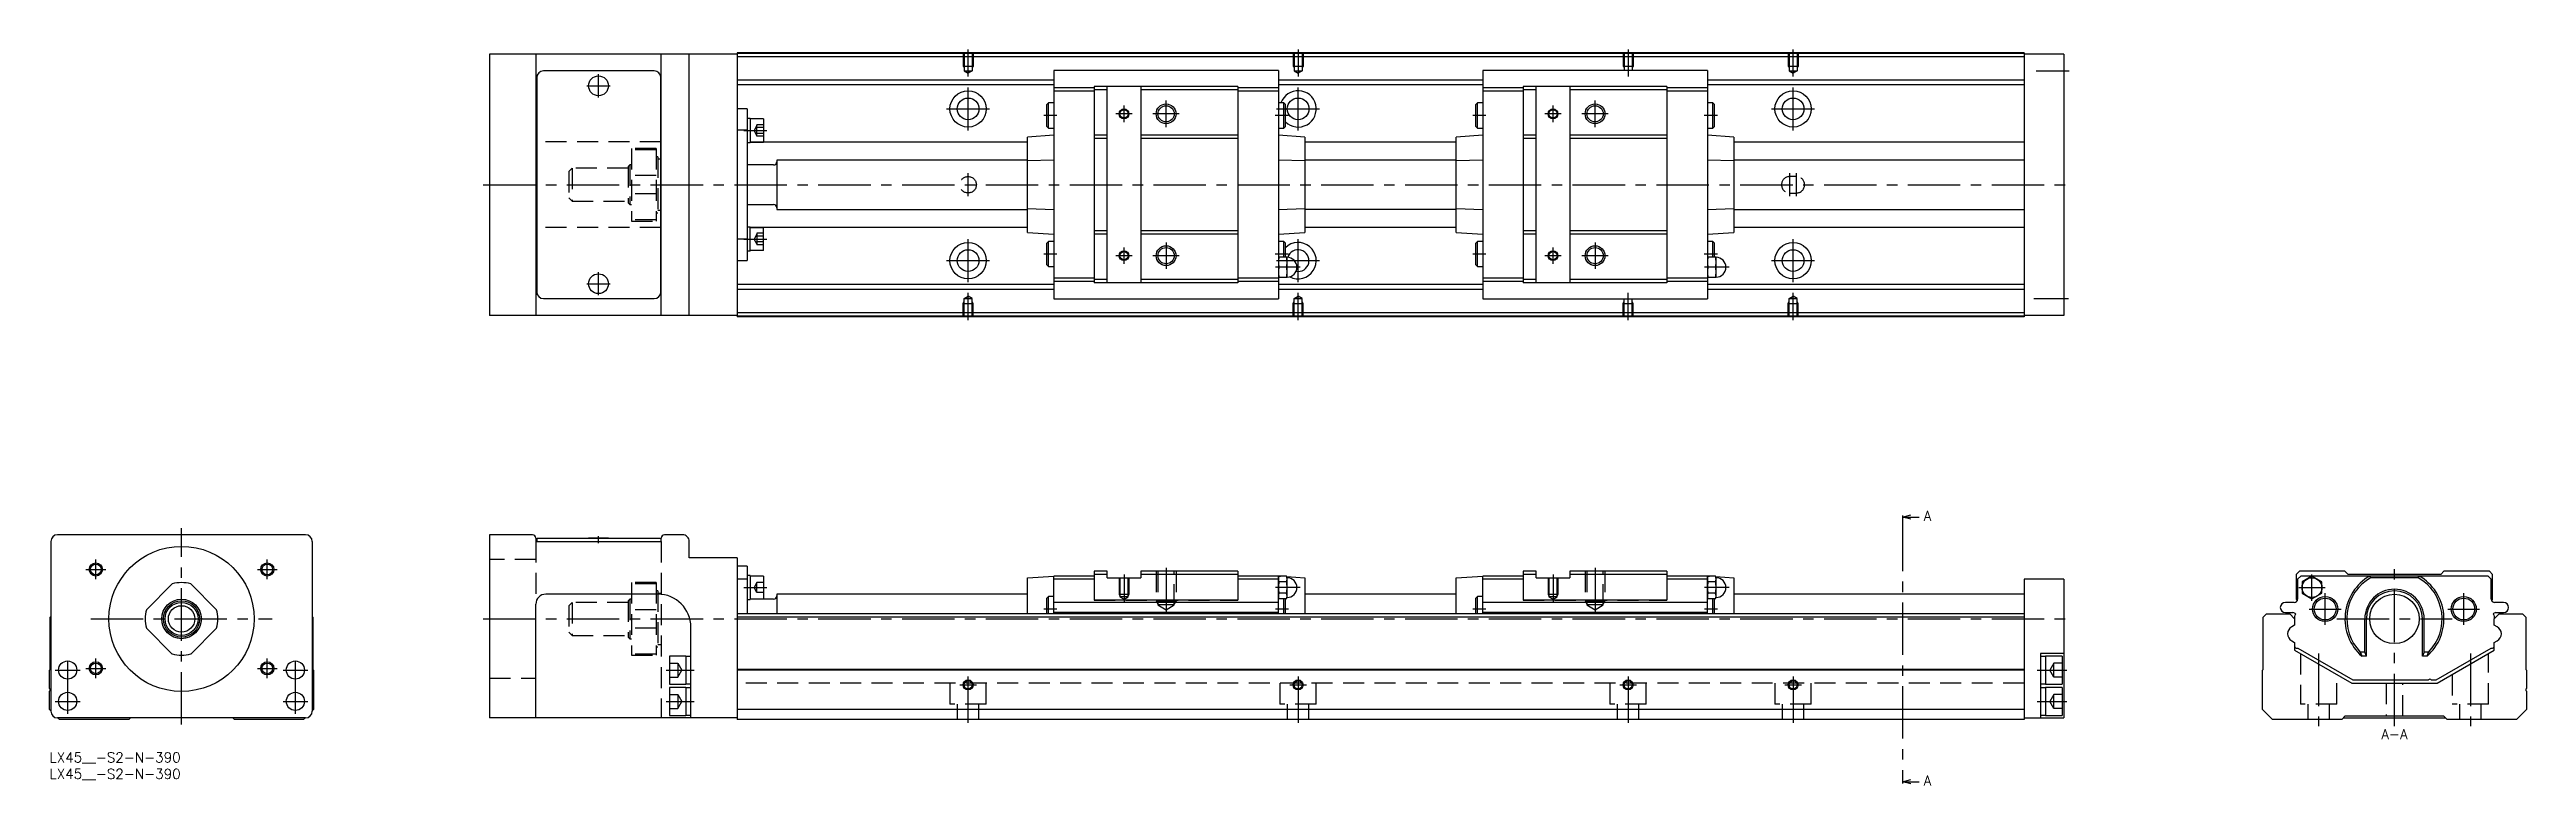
# Model space of a CAD drawing. Extents: x 0 to 751, y -10 to 213.
import ezdxf

# ---------------------------------------------------------------- set-up
doc = ezdxf.new("R2010")
doc.units = 0
doc.header["$LTSCALE"] = 0.5
doc.linetypes.add('CENTER', pattern=[50.8, 31.75, -6.35, 6.35, -6.35])
doc.linetypes.add('DASHED', pattern=[19.05, 12.7, -6.35])
for name, color, linetype in [('MSM_CENTER', 1, 'CENTER'), ('MSM_CONTINUOUS', 7, 'CONTINUOUS'), ('MSM_DASHED', 4, 'DASHED'), ('MSM_NARROW', 5, 'CONTINUOUS'), ('MSM_PART_NUMBER', 7, 'CONTINUOUS')]:
    doc.layers.add(name, color=color, linetype=linetype)
doc.styles.get("Standard").update_dxf_attribs({"font": 'txt.shx', "height": 3, "bigfont": 'bigfont.shx'})

# ---------------------------------------------------------------- blocks, each defined once
blk = doc.blocks.new('*U3')
at = {"layer": 'MSM_PART_NUMBER'}
blk.add_text('LX45__-S2-N-390', height=3, dxfattribs=at).set_placement((0, -3))
blk = doc.blocks.new('*U4')
at = {"layer": 'MSM_PART_NUMBER'}
blk.add_text('LX45__-S2-N-390', height=3, dxfattribs=at).set_placement((0, -8))

msp = doc.modelspace()

# ---------------------------------------------------------------- linework, layer by layer
at = {"layer": 'MSM_CENTER'}
for p, q in [((278.36, 204.91), (278.36, 213.12)), ((378.36, 213.12), (378.36, 204.91)), ((478.36, 213.12), (478.36, 204.91)), ((528.36, 204.91), (528.36, 213.12)), ((166.36, 198.62), (166.36, 205.62)), ((602.03, 206.62), (611.98, 206.62)), ((162.86, 202.12), (169.86, 202.12)), ((278.36, 188.62), (278.36, 201.62)), ((325.61, 191.12), (325.61, 196.12)), ((338.36, 189.62), (338.36, 197.62)), ((378.36, 188.62), (378.36, 201.62)), ((455.61, 191.12), (455.61, 196.12)), ((468.36, 189.62), (468.36, 197.62)), ((528.36, 188.62), (528.36, 201.62)), ((210.36, 188.58), (217.36, 188.58)), ((271.86, 195.12), (284.85, 195.12)), ((305.26, 193.12), (301.27, 193.12)), ((328.11, 193.62), (323.11, 193.62)), ((342.36, 193.62), (334.36, 193.62)), ((375.47, 193.12), (371.45, 193.12)), ((371.86, 195.12), (384.86, 195.12)), ((435.26, 193.12), (431.27, 193.12)), ((458.11, 193.62), (453.11, 193.62)), ((472.36, 193.62), (464.36, 193.62)), ((505.47, 193.12), (501.45, 193.12)), ((521.86, 195.12), (534.86, 195.12)), ((278.36, 168.62), (278.36, 175.62)), ((527.36, 168.62), (527.36, 175.62)), ((529.36, 168.62), (529.36, 175.62)), ((131.36, 172.12), (612.36, 172.12)), ((210.36, 155.67), (217.36, 155.67)), ((278.36, 142.62), (278.36, 155.62)), ((305.26, 151.12), (301.27, 151.12)), ((328.11, 150.62), (323.11, 150.62)), ((325.61, 148.12), (325.61, 153.12)), ((342.36, 150.62), (334.36, 150.62)), ((338.36, 154.62), (338.36, 146.62)), ((375.47, 151.12), (371.45, 151.12)), ((378.36, 142.62), (378.36, 155.62)), ((435.26, 151.12), (431.27, 151.12)), ((458.11, 150.62), (453.11, 150.62)), ((455.61, 148.12), (455.61, 153.12)), ((472.36, 150.62), (464.36, 150.62)), ((468.36, 154.62), (468.36, 146.62)), ((505.47, 151.12), (501.45, 151.12)), ((528.36, 142.62), (528.36, 155.62)), ((166.36, 138.62), (166.36, 145.62)), ((271.86, 149.12), (284.86, 149.12)), ((378.95, 147.12), (371.47, 147.12)), ((371.86, 149.12), (384.86, 149.12)), ((508.95, 147.12), (501.47, 147.12)), ((521.86, 149.12), (534.86, 149.12)), ((162.86, 142.12), (169.86, 142.12)), ((278.36, 131.12), (278.36, 139.33)), ((378.36, 131.12), (378.36, 139.33)), ((478.36, 131.12), (478.36, 139.33)), ((528.36, 131.12), (528.36, 139.33)), ((601.36, 137.62), (611.86, 137.62)), ((40, 8.5), (40, 68)), ((561.52, 70.87), (561.52, -8.37)), ((166.36, 63.5), (166.36, 65.6)), ((11.02, 55.5), (17.02, 55.5)), ((14.02, 52.5), (14.02, 58.5)), ((62.98, 55.5), (68.98, 55.5)), ((65.98, 52.5), (65.98, 58.5)), ((325.61, 54), (325.61, 45.5)), ((338.36, 56), (338.36, 42.3)), ((455.61, 54), (455.61, 45.5)), ((468.36, 56), (468.36, 42.3)), ((685.6, 46), (685.6, 54)), ((710.6, 8), (710.6, 56)), ((210.36, 50), (217.36, 50)), ((378.95, 50), (371.47, 50)), ((508.95, 50), (501.47, 50)), ((681.6, 50), (689.6, 50)), ((689.6, 38.7), (689.6, 48.3)), ((731.6, 38.7), (731.6, 48.3)), ((12.5, 40.5), (67.5, 40.5)), ((131.36, 40.5), (612.36, 40.5)), ((305.26, 43.5), (301.27, 43.5)), ((375.5, 43.5), (371.47, 43.5)), ((435.26, 43.5), (431.27, 43.5)), ((505.5, 43.5), (501.47, 43.5)), ((684.8, 43.5), (694.4, 43.5)), ((693.1, 40.5), (728.1, 40.5)), ((726.8, 43.5), (736.4, 43.5)), ((1.75, 25), (9.25, 25)), ((5.5, 11.75), (5.5, 28.75)), ((11.02, 25.5), (17.02, 25.5)), ((14.02, 22.5), (14.02, 28.5)), ((62.98, 25.5), (68.98, 25.5)), ((65.98, 22.5), (65.98, 28.5)), ((70.75, 25), (78.25, 25)), ((74.5, 11.75), (74.5, 28.75)), ((186.86, 25), (195.36, 25)), ((278.36, 9), (278.36, 23)), ((378.36, 23), (378.36, 9)), ((478.36, 23), (478.36, 9)), ((528.36, 23), (528.36, 9)), ((602.36, 25), (611.36, 25)), ((687.6, 29.97), (687.6, 8)), ((733.6, 29.97), (733.6, 8)), ((1.75, 15.5), (9.25, 15.5)), ((70.75, 15.5), (78.25, 15.5)), ((186.86, 15.5), (195.36, 15.5)), ((275.86, 20.5), (280.86, 20.5)), ((375.86, 20.5), (380.86, 20.5)), ((475.86, 20.5), (480.86, 20.5)), ((525.86, 20.5), (530.86, 20.5)), ((602.36, 15.5), (611.36, 15.5))]:
    msp.add_line(p, q, dxfattribs=at)
at = {"layer": 'MSM_CONTINUOUS'}
for p, q in [((208.36, 211.72), (133.36, 211.72)), ((133.36, 211.72), (133.36, 132.52)), ((147.36, 211.72), (147.36, 132.52)), ((185.36, 132.52), (185.36, 211.72)), ((193.86, 132.52), (193.86, 211.72)), ((598.36, 212.12), (208.36, 212.12)), ((208.36, 212.12), (208.36, 132.12)), ((598.36, 211.92), (208.36, 211.92)), ((598.36, 210.92), (208.36, 210.92)), ((598.36, 212.12), (598.36, 132.12)), ((610.36, 211.72), (598.36, 211.72)), ((610.36, 211.72), (610.36, 132.52)), ((147.66, 204.62), (147.66, 139.62)), ((183.26, 206.62), (149.66, 206.62)), ((185.26, 139.62), (185.26, 204.62)), ((304.31, 203.87), (208.36, 203.87)), ((372.41, 206.72), (304.31, 206.72)), ((304.31, 206.72), (304.31, 137.52)), ((372.41, 206.72), (372.41, 137.52)), ((434.31, 203.87), (372.41, 203.87)), ((502.41, 206.72), (434.31, 206.72)), ((434.31, 206.72), (434.31, 137.52)), ((502.41, 206.72), (502.41, 137.52)), ((598.36, 203.87), (502.41, 203.87)), ((147.66, 202.22), (147.36, 202.22)), ((147.66, 197.72), (147.36, 197.72)), ((185.36, 202.22), (185.26, 202.22)), ((185.36, 197.72), (185.26, 197.72)), ((304.31, 202.37), (208.36, 202.37)), ((302.71, 196.92), (302.21, 196.42)), ((302.21, 189.82), (302.21, 196.42)), ((304.31, 196.92), (302.71, 196.92)), ((302.71, 189.32), (302.71, 196.92)), ((316.61, 201.47), (304.31, 201.47)), ((316.61, 200.47), (304.31, 200.47)), ((360.11, 201.87), (316.61, 201.87)), ((316.61, 201.87), (316.61, 142.37)), ((320.51, 200.87), (316.61, 200.87)), ((320.51, 142.37), (320.51, 201.87)), ((330.71, 201.87), (330.71, 142.37)), ((360.11, 200.87), (330.71, 200.87)), ((360.11, 201.87), (360.11, 142.37)), ((372.41, 201.47), (360.11, 201.47)), ((372.41, 200.47), (360.11, 200.47)), ((434.31, 202.37), (372.41, 202.37)), ((374.01, 196.92), (372.41, 196.92)), ((374.01, 189.32), (374.01, 196.92)), ((374.51, 196.42), (374.01, 196.92)), ((374.51, 189.82), (374.51, 196.42)), ((432.71, 196.92), (432.21, 196.42)), ((432.21, 189.82), (432.21, 196.42)), ((434.31, 196.92), (432.71, 196.92)), ((432.71, 189.32), (432.71, 196.92)), ((446.61, 201.47), (434.31, 201.47)), ((446.61, 200.47), (434.31, 200.47)), ((490.11, 201.87), (446.61, 201.87)), ((446.61, 201.87), (446.61, 142.37)), ((450.51, 200.87), (446.61, 200.87)), ((450.51, 142.37), (450.51, 201.87)), ((460.71, 201.87), (460.71, 142.37)), ((490.11, 200.87), (460.71, 200.87)), ((490.11, 201.87), (490.11, 142.37)), ((502.41, 201.47), (490.11, 201.47)), ((502.41, 200.47), (490.11, 200.47)), ((598.36, 202.37), (502.41, 202.37)), ((504.01, 196.92), (502.41, 196.92)), ((504.01, 189.32), (504.01, 196.92)), ((504.51, 196.42), (504.01, 196.92)), ((504.51, 189.82), (504.51, 196.42)), ((211.36, 195.12), (208.36, 195.12)), ((211.36, 188.65), (208.36, 188.65)), ((211.36, 195.12), (211.36, 149.12)), ((212.36, 192.23), (211.36, 192.23)), ((212.36, 192.23), (212.36, 184.93)), ((216.36, 192.08), (212.36, 192.08)), ((216.36, 192.08), (216.36, 185.08)), ((302.21, 189.82), (302.71, 189.32)), ((302.71, 189.32), (304.31, 189.32)), ((372.41, 189.32), (374.01, 189.32)), ((374.01, 189.32), (374.51, 189.82)), ((432.21, 189.82), (432.71, 189.32)), ((432.71, 189.32), (434.31, 189.32)), ((502.41, 189.32), (504.01, 189.32)), ((504.01, 189.32), (504.51, 189.82)), ((147.66, 185.12), (147.36, 185.12)), ((185.36, 185.12), (185.26, 185.12)), ((211.36, 184.93), (212.36, 184.93)), ((212.36, 185.08), (216.36, 185.08)), ((296.31, 185.05), (212.36, 185.05)), ((304.31, 187.12), (296.31, 186.57)), ((296.31, 157.68), (296.31, 186.57)), ((320.51, 187.12), (316.61, 187.12)), ((320.51, 186.12), (316.61, 186.12)), ((360.11, 187.12), (330.71, 187.12)), ((360.11, 186.12), (330.71, 186.12)), ((380.41, 186.57), (372.41, 187.12)), ((380.41, 186.57), (380.41, 157.68)), ((426.31, 185.05), (380.41, 185.05)), ((434.31, 187.12), (426.31, 186.57)), ((426.31, 157.68), (426.31, 186.57)), ((450.51, 187.12), (446.61, 187.12)), ((450.51, 186.12), (446.61, 186.12)), ((490.11, 187.12), (460.71, 187.12)), ((490.11, 186.12), (460.71, 186.12)), ((510.41, 186.57), (502.41, 187.12)), ((510.41, 186.57), (510.41, 157.68)), ((598.36, 185.05), (510.41, 185.05)), ((185.36, 179.87), (185.26, 179.87)), ((219.36, 178.12), (211.36, 178.12)), ((220.36, 179.62), (220.36, 164.62)), ((296.31, 179.62), (220.36, 179.62)), ((304.31, 179.61), (296.31, 179.36)), ((380.41, 179.36), (372.41, 179.61)), ((426.31, 179.62), (380.41, 179.62)), ((434.31, 179.61), (426.31, 179.36)), ((510.41, 179.36), (502.41, 179.61)), ((598.36, 179.62), (510.41, 179.62)), ((211.36, 166.12), (219.36, 166.12)), ((147.66, 159.12), (147.36, 159.12)), ((185.26, 164.37), (185.36, 164.37)), ((185.36, 159.12), (185.26, 159.12)), ((211.36, 159.32), (212.36, 159.32)), ((212.36, 152.02), (212.36, 159.32)), ((296.31, 159.2), (212.36, 159.2)), ((212.36, 159.17), (216.36, 159.17)), ((216.36, 152.17), (216.36, 159.17)), ((220.36, 164.62), (296.31, 164.62)), ((296.31, 164.89), (304.31, 164.64)), ((296.31, 157.68), (304.31, 157.12)), ((320.51, 158.12), (316.61, 158.12)), ((360.11, 158.12), (330.71, 158.12)), ((372.41, 164.64), (380.41, 164.89)), ((372.41, 157.12), (380.41, 157.68)), ((426.31, 164.62), (380.41, 164.62)), ((426.31, 159.2), (380.41, 159.2)), ((426.31, 164.89), (434.31, 164.64)), ((426.31, 157.68), (434.31, 157.12)), ((450.51, 158.12), (446.61, 158.12)), ((490.11, 158.12), (460.71, 158.12)), ((502.41, 164.64), (510.41, 164.89)), ((502.41, 157.12), (510.41, 157.68)), ((510.41, 164.62), (598.36, 164.62)), ((598.36, 159.2), (510.41, 159.2)), ((211.36, 155.6), (208.36, 155.6)), ((212.36, 152.02), (211.36, 152.02)), ((216.36, 152.17), (212.36, 152.17)), ((302.71, 154.92), (302.21, 154.42)), ((302.21, 147.82), (302.21, 154.42)), ((304.31, 154.92), (302.71, 154.92)), ((302.71, 147.32), (302.71, 154.92)), ((320.51, 157.12), (316.61, 157.12)), ((360.11, 157.12), (330.71, 157.12)), ((374.01, 154.92), (372.41, 154.92)), ((375.01, 150.12), (372.41, 150.12)), ((374.51, 154.42), (374.01, 154.92)), ((374.01, 150.12), (374.01, 154.92)), ((374.51, 150.12), (374.51, 154.42)), ((375.01, 144.12), (375.01, 150.12)), ((432.71, 154.92), (432.21, 154.42)), ((432.21, 147.82), (432.21, 154.42)), ((434.31, 154.92), (432.71, 154.92)), ((432.71, 147.32), (432.71, 154.92)), ((450.51, 157.12), (446.61, 157.12)), ((490.11, 157.12), (460.71, 157.12)), ((504.01, 154.92), (502.41, 154.92)), ((505.01, 150.12), (502.41, 150.12)), ((504.51, 154.42), (504.01, 154.92)), ((504.01, 150.12), (504.01, 154.92)), ((504.51, 150.12), (504.51, 154.42)), ((505.01, 144.12), (505.01, 150.12)), ((147.66, 146.52), (147.36, 146.52)), ((185.36, 146.52), (185.26, 146.52)), ((208.36, 149.12), (211.36, 149.12)), ((302.21, 147.82), (302.71, 147.32)), ((302.71, 147.32), (304.31, 147.32)), ((316.61, 143.77), (304.31, 143.77)), ((316.61, 142.77), (304.31, 142.77)), ((320.51, 143.37), (316.61, 143.37)), ((360.11, 143.37), (330.71, 143.37)), ((372.41, 143.77), (360.11, 143.77)), ((372.41, 142.77), (360.11, 142.77)), ((372.41, 144.12), (375.01, 144.12)), ((374.89, 147.12), (372.53, 147.12)), ((432.21, 147.82), (432.71, 147.32)), ((432.71, 147.32), (434.31, 147.32)), ((446.61, 143.77), (434.31, 143.77)), ((446.61, 142.77), (434.31, 142.77)), ((450.51, 143.37), (446.61, 143.37)), ((490.11, 143.37), (460.71, 143.37)), ((502.41, 143.77), (490.11, 143.77)), ((502.41, 142.77), (490.11, 142.77)), ((502.41, 144.12), (505.01, 144.12)), ((504.89, 147.12), (502.53, 147.12)), ((147.36, 142.02), (147.66, 142.02)), ((149.66, 137.62), (183.26, 137.62)), ((185.26, 142.02), (185.36, 142.02)), ((304.31, 141.87), (208.36, 141.87)), ((304.31, 140.37), (208.36, 140.37)), ((304.31, 137.52), (372.41, 137.52)), ((360.11, 142.37), (316.61, 142.37)), ((434.31, 141.87), (372.41, 141.87)), ((434.31, 140.37), (372.41, 140.37)), ((434.31, 137.52), (502.41, 137.52)), ((490.11, 142.37), (446.61, 142.37)), ((598.36, 141.87), (502.41, 141.87)), ((598.36, 140.37), (502.41, 140.37)), ((208.36, 132.52), (133.36, 132.52)), ((598.36, 133.32), (208.36, 133.32)), ((598.36, 132.32), (208.36, 132.32)), ((598.36, 132.12), (208.36, 132.12)), ((610.36, 132.52), (598.36, 132.52)), ((561.52, 71.37), (564.02, 72.04)), ((561.52, 71.87), (561.52, 70.87)), ((561.52, 71.37), (566.52, 71.37)), ((564.02, 70.7), (561.52, 71.37)), ((0.4, 64), (0.4, 12.5)), ((77.6, 66), (2.4, 66)), ((79.6, 64), (79.6, 12.5)), ((133.36, 66), (133.36, 10.5)), ((146.36, 66), (133.36, 66)), ((147.36, 65), (147.36, 64)), ((147.36, 64), (185.36, 64)), ((147.66, 65), (147.66, 64)), ((147.66, 65), (185.26, 65)), ((163.36, 65.1), (169.36, 65.1)), ((163.36, 65.1), (163.36, 65)), ((169.36, 65), (169.36, 65.1)), ((185.26, 65), (185.26, 64)), ((185.36, 64), (185.36, 65)), ((191.86, 66), (186.36, 66)), ((193.86, 59), (193.86, 64)), ((208.36, 59), (193.86, 59)), ((208.36, 59), (208.36, 10)), ((211.36, 56.5), (208.36, 56.5)), ((211.36, 56.5), (211.36, 42)), ((212.36, 53.65), (211.36, 53.65)), ((212.36, 53.65), (212.36, 46.35)), ((216.36, 53.5), (212.36, 53.5)), ((216.36, 53.5), (216.36, 46.5)), ((296.31, 53), (304.31, 53.5)), ((296.31, 42), (296.31, 53)), ((316.61, 53.5), (304.31, 53.5)), ((304.31, 42), (304.31, 53.5)), ((316.61, 55), (316.61, 46.15)), ((320.51, 55), (316.61, 55)), ((320.51, 54), (316.61, 54)), ((320.51, 53), (320.51, 55)), ((320.51, 53), (330.71, 53)), ((330.71, 55), (330.71, 53)), ((360.11, 55), (330.71, 55)), ((360.11, 54), (330.71, 54)), ((360.11, 55), (360.11, 46.15)), ((372.41, 53.5), (360.11, 53.5)), ((372.41, 53.5), (372.98, 53.46)), ((372.41, 42), (372.41, 53.5)), ((372.53, 53.46), (372.41, 53)), ((372.42, 52.41), (372.41, 52.6)), ((374.89, 53.46), (372.53, 53.46)), ((375.01, 53), (374.89, 53.46)), ((374.92, 53.34), (380.41, 53)), ((375.01, 47), (375.01, 53)), ((380.41, 53), (380.41, 42)), ((426.31, 53), (434.31, 53.5)), ((426.31, 42), (426.31, 53)), ((446.61, 53.5), (434.31, 53.5)), ((434.31, 42), (434.31, 53.5)), ((446.61, 55), (446.61, 46.15)), ((450.51, 55), (446.61, 55)), ((450.51, 54), (446.61, 54)), ((450.51, 53), (450.51, 55)), ((450.51, 53), (460.71, 53)), ((460.71, 55), (460.71, 53)), ((490.11, 55), (460.71, 55)), ((490.11, 54), (460.71, 54)), ((490.11, 55), (490.11, 46.15)), ((502.41, 53.5), (490.11, 53.5)), ((502.41, 53.5), (502.98, 53.46)), ((502.41, 42), (502.41, 53.5)), ((502.53, 53.46), (502.41, 53)), ((502.42, 52.41), (502.41, 52.6)), ((504.89, 53.46), (502.53, 53.46)), ((505.01, 53), (504.89, 53.46)), ((504.92, 53.34), (510.41, 53)), ((505.01, 47), (505.01, 53)), ((510.41, 53), (510.41, 42)), ((681.85, 55), (680.85, 54)), ((680.85, 54), (680.85, 46.62)), ((682.25, 53.5), (681.25, 52.5)), ((695.6, 55), (681.85, 55)), ((738.95, 53.5), (682.25, 53.5)), ((685.6, 53.46), (682.6, 51.73)), ((688.6, 51.73), (685.6, 53.46)), ((696.6, 54), (695.6, 55)), ((724.6, 54), (696.6, 54)), ((703.11, 53.5), (703.37, 53)), ((717.83, 53), (703.37, 53)), ((717.83, 53), (718.08, 53.5)), ((725.6, 55), (724.6, 54)), ((739.35, 55), (725.6, 55)), ((739.95, 52.5), (738.95, 53.5)), ((740.35, 54), (739.35, 55)), ((740.35, 46.62), (740.35, 54)), ((29.36, 43.3), (37.2, 51.14)), ((42.8, 51.14), (50.64, 43.3)), ((184.36, 48), (150.36, 48)), ((211.36, 52.5), (208.36, 52.5)), ((211.36, 46.35), (212.36, 46.35)), ((219.36, 46.5), (212.36, 46.5)), ((220.36, 48), (220.36, 42)), ((296.31, 48), (220.36, 48)), ((302.71, 47.3), (302.21, 46.8)), ((302.21, 42), (302.21, 46.8)), ((302.71, 42), (302.71, 47.3)), ((304.31, 47.3), (302.71, 47.3)), ((316.61, 52.5), (304.31, 52.5)), ((372.41, 45.5), (304.31, 45.5)), ((360.11, 46.15), (316.61, 46.15)), ((372.41, 52.5), (360.11, 52.5)), ((372.41, 47), (372.53, 46.54)), ((374.89, 51.73), (372.53, 51.73)), ((374.89, 48.27), (372.53, 48.27)), ((374.89, 46.54), (372.53, 46.54)), ((374.01, 42), (374.01, 46.54)), ((374.51, 42), (374.51, 46.54)), ((374.89, 46.54), (375.01, 47)), ((426.31, 48), (380.41, 48)), ((432.71, 47.3), (432.21, 46.8)), ((432.21, 42), (432.21, 46.8)), ((432.71, 42), (432.71, 47.3)), ((434.31, 47.3), (432.71, 47.3)), ((446.61, 52.5), (434.31, 52.5)), ((502.41, 45.5), (434.31, 45.5)), ((490.11, 46.15), (446.61, 46.15)), ((502.41, 52.5), (490.11, 52.5)), ((502.41, 47), (502.53, 46.54)), ((504.89, 51.73), (502.53, 51.73)), ((504.89, 48.27), (502.53, 48.27)), ((504.89, 46.54), (502.53, 46.54)), ((504.01, 42), (504.01, 46.54)), ((504.51, 42), (504.51, 46.54)), ((504.89, 46.54), (505.01, 47)), ((598.36, 48), (510.41, 48)), ((610.36, 52.5), (598.36, 52.5)), ((598.36, 52.5), (598.36, 10)), ((610.36, 52.5), (610.36, 10.5)), ((680.25, 45.5), (677.55, 45.5)), ((681.25, 52.5), (681.25, 46.5)), ((682.6, 51.73), (682.6, 48.27)), ((682.6, 48.27), (685.6, 46.54)), ((685.6, 46.54), (688.6, 48.27)), ((688.6, 48.27), (688.6, 51.73)), ((739.95, 46.5), (739.95, 52.5)), ((743.65, 45.5), (740.95, 45.5)), ((0.2, 41), (0.4, 41.2)), ((0.2, 25.2), (0.2, 41)), ((37.2, 29.86), (29.36, 37.7)), ((50.64, 37.7), (42.8, 29.86)), ((79.6, 41.2), (79.8, 41)), ((79.8, 41), (79.8, 25.2)), ((147.36, 10.5), (147.36, 45)), ((194.36, 10.5), (194.36, 38)), ((598.36, 42), (208.36, 42)), ((598.36, 41), (208.36, 41)), ((372.41, 42.4), (304.31, 42.4)), ((502.41, 42.4), (434.31, 42.4)), ((670.8, 41), (671.8, 42)), ((670.8, 25.2), (670.8, 41)), ((671.8, 42), (678.85, 42)), ((677.55, 42.4), (679.85, 42.4)), ((678.85, 42), (680.35, 40.5)), ((680.35, 38.61), (679.45, 38.1)), ((680.3, 41.2), (680.3, 40.55)), ((680.35, 40.5), (680.35, 38.61)), ((701.6, 30.44), (701.6, 40.5)), ((702.1, 29.22), (702.1, 40.5)), ((719.1, 29.22), (719.1, 40.5)), ((719.6, 30.44), (719.6, 40.5)), ((740.85, 40.5), (742.35, 42)), ((740.85, 38.61), (740.85, 40.5)), ((741.74, 38.1), (740.85, 38.61)), ((740.9, 40.55), (740.9, 41.2)), ((741.35, 42.4), (743.65, 42.4)), ((742.35, 42), (749.4, 42)), ((749.4, 42), (750.4, 41)), ((750.4, 41), (750.4, 25.2)), ((679.45, 33.9), (680.35, 33.39)), ((680.35, 33.39), (680.35, 31)), ((680.35, 31), (697.67, 21)), ((681.1, 31.61), (681.3, 31.61)), ((681.3, 31.61), (697.94, 22)), ((701.6, 30.44), (700.24, 30.44)), ((702.1, 29.22), (701.6, 30.44)), ((719.6, 30.44), (719.1, 29.22)), ((720.96, 30.44), (719.6, 30.44)), ((723.26, 22), (739.9, 31.61)), ((723.53, 21), (740.85, 31)), ((739.9, 31.61), (740.1, 31.61)), ((740.85, 33.39), (741.74, 33.9)), ((740.85, 31), (740.85, 33.39)), ((0, 25), (0.2, 25.2)), ((0, 19.4), (0, 25)), ((79.8, 25.2), (80, 25)), ((80, 25), (80, 13)), ((192.86, 29.25), (187.86, 29.25)), ((187.86, 29.25), (187.86, 20.75)), ((192.86, 29.25), (192.86, 20.75)), ((194.36, 29.15), (192.86, 29.15)), ((598.36, 25.2), (208.36, 25.2)), ((598.36, 25), (208.36, 25)), ((610.36, 30), (603.36, 30)), ((603.36, 30), (603.36, 10.5)), ((604.86, 29.15), (603.36, 29.15)), ((609.86, 29.25), (604.86, 29.25)), ((604.86, 29.25), (604.86, 20.75)), ((609.86, 29.25), (609.86, 20.75)), ((670.6, 25), (670.8, 25.2)), ((670.6, 13), (670.6, 25)), ((702.1, 29.22), (700.71, 29.22)), ((720.49, 29.22), (719.1, 29.22)), ((750.4, 25.2), (750.6, 25)), ((750.6, 25), (750.6, 19.4)), ((0, 13), (0, 18.6)), ((187.86, 20.75), (192.86, 20.75)), ((192.86, 19.75), (187.86, 19.75)), ((187.86, 19.75), (187.86, 11.25)), ((192.86, 20.85), (194.36, 20.85)), ((192.86, 19.75), (192.86, 11.25)), ((194.36, 19.65), (192.86, 19.65)), ((603.36, 20.85), (604.86, 20.85)), ((604.86, 19.65), (603.36, 19.65)), ((604.86, 20.75), (609.86, 20.75)), ((609.86, 19.75), (604.86, 19.75)), ((604.86, 19.75), (604.86, 11.25)), ((609.86, 19.75), (609.86, 11.25)), ((697.67, 21), (723.53, 21)), ((697.94, 22), (720.95, 22)), ((721.75, 22), (723.26, 22)), ((750.6, 18.6), (750.6, 13)), ((0.4, 12.6), (0, 13)), ((77.6, 10.5), (2.4, 10.5)), ((3, 10), (2.5, 10.5)), ((24, 10), (3, 10)), ((24.5, 10.5), (24, 10)), ((56, 10), (55.5, 10.5)), ((77, 10), (56, 10)), ((77.5, 10.5), (77, 10)), ((80, 13), (79.6, 12.6)), ((208.36, 10.5), (133.36, 10.5)), ((187.86, 11.25), (192.86, 11.25)), ((192.86, 11.35), (194.36, 11.35)), ((598.36, 13), (208.36, 13)), ((598.36, 10), (208.36, 10)), ((598.36, 10.5), (610.36, 10.5)), ((603.36, 11.35), (604.86, 11.35)), ((604.86, 11.25), (609.86, 11.25)), ((673.6, 10), (670.6, 13)), ((694.6, 10), (673.6, 10)), ((695.6, 11), (694.6, 10)), ((695.1, 10.5), (726.1, 10.5)), ((725.6, 11), (695.6, 11)), ((726.6, 10), (725.6, 11)), ((747.6, 10), (726.6, 10)), ((750.6, 13), (747.6, 10)), ((561.52, -8.87), (564.02, -8.2)), ((561.52, -8.37), (561.52, -9.37)), ((561.52, -8.87), (566.52, -8.87)), ((564.02, -9.54), (561.52, -8.87))]:
    msp.add_line(p, q, dxfattribs=at)
for centre, radius in [((166.36, 202.12), 3), ((278.36, 195.12), 5.5), ((278.36, 195.12), 3.3), ((338.36, 193.62), 2.46), ((378.36, 195.12), 3.3), ((468.36, 193.62), 2.46), ((528.36, 195.12), 5.5), ((528.36, 195.12), 3.3), ((325.61, 193.62), 1.23), ((455.61, 193.62), 1.23), ((278.36, 149.12), 5.5), ((278.36, 149.12), 3.3), ((325.61, 150.62), 1.23), ((338.36, 150.62), 2.46), ((455.61, 150.62), 1.23), ((468.36, 150.62), 2.46), ((528.36, 149.12), 5.5), ((528.36, 149.12), 3.3), ((166.36, 142.12), 3), ((40, 40.5), 22), ((14.02, 55.5), 1.62), ((65.98, 55.5), 1.62), ((685.6, 50), 3), ((40, 40.5), 6), ((40, 40.5), 5.5), ((40, 40.5), 5), ((689.6, 43.5), 3.8), ((689.6, 43.5), 3.3), ((710.6, 40.5), 7.5), ((731.6, 43.5), 3.8), ((731.6, 43.5), 3.3), ((40, 40.5), 4), ((5.5, 25), 2.75), ((14.02, 25.5), 1.62), ((65.98, 25.5), 1.62), ((74.5, 25), 2.75), ((5.5, 15.5), 2.75), ((74.5, 15.5), 2.75), ((278.36, 20.5), 1.23), ((378.36, 20.5), 1.23), ((478.36, 20.5), 1.23), ((528.36, 20.5), 1.23)]:
    msp.add_circle(centre, radius, dxfattribs=at)
for centre, radius, start, end in [((149.66, 204.62), 2, 90, 180), ((183.26, 204.62), 2, 0, 90), ((378.36, 195.12), 5.5, 225.573, 160.89668), ((219.36, 179.12), 1, 270, 0), ((219.36, 165.12), 1, 0, 90), ((382.1, 148.58), 9.69, 170.8086, 179.713), ((378.36, 149.12), 5.5, 242.64512, 134.427), ((365.31, 148.58), 9.7, 0.28862, 9.18978), ((375.01, 147.12), 3, 270, 90), ((378.36, 149.12), 3.3, 259.19015, 162.48551), ((512.1, 148.58), 9.69, 170.8086, 179.713), ((495.31, 148.58), 9.7, 0.28862, 9.18978), ((505.01, 147.12), 3, 270, 90), ((382.11, 148.67), 9.7, 180.28862, 189.18978), ((382.1, 145.58), 9.69, 170.8086, 179.713), ((382.11, 145.67), 9.7, 180.28862, 189.18978), ((365.32, 148.67), 9.69, 350.8086, 359.713), ((365.31, 145.58), 9.7, 0.28862, 9.18978), ((365.32, 145.67), 9.69, 350.8086, 359.713), ((512.11, 148.67), 9.7, 180.28862, 189.18978), ((512.1, 145.58), 9.69, 170.8086, 179.713), ((512.11, 145.67), 9.7, 180.28862, 189.18978), ((495.32, 148.67), 9.69, 350.8086, 359.713), ((495.31, 145.58), 9.7, 0.28862, 9.18978), ((495.32, 145.67), 9.69, 350.8086, 359.713), ((149.66, 139.62), 2, 180, 270), ((183.26, 139.62), 2, 270, 0), ((2.4, 64), 2, 90, 180), ((77.6, 64), 2, 0, 90), ((146.36, 65), 1, 360, 90), ((186.37, 64.99), 1.01, 90.69584, 179.30416), ((191.86, 64), 2, 359.99784, 90.00216), ((375.72, 52.57), 3.31, 164.22771, 179.4294), ((375.72, 52.63), 3.31, 180.57378, 195.76911), ((371.7, 52.56), 3.31, 0.57378, 15.76911), ((371.7, 52.63), 3.31, 344.22771, 359.4294), ((375.01, 50), 3, 270, 90), ((505.72, 52.57), 3.31, 164.22771, 179.4294), ((505.72, 52.63), 3.31, 180.57378, 195.76911), ((501.7, 52.56), 3.31, 0.57378, 15.76911), ((501.7, 52.63), 3.31, 344.22771, 359.4294), ((505.01, 50), 3, 270, 90), ((710.6, 40.5), 15, 119.92643, 228.76392), ((710.6, 40.5), 14.44, 120.05097, 224.15139), ((710.6, 40.5), 14.44, 315.84861, 59.94903), ((710.6, 40.5), 15, 311.23608, 60.07357), ((40, 40.5), 11, 75.27264, 104.72736), ((150.36, 45), 3, 90, 180), ((184.36, 38), 10, 0, 90), ((219.36, 47.5), 1, 270, 0), ((385.3, 49.95), 12.89, 172.03062, 179.75617), ((385.87, 50.1), 13.46, 180.40698, 187.80623), ((375.72, 47.37), 3.31, 164.22771, 179.4294), ((375.72, 47.44), 3.31, 180.57378, 195.76911), ((362.12, 49.94), 12.89, 0.24521, 7.968), ((361.55, 50.1), 13.46, 352.19377, 359.59302), ((371.7, 47.37), 3.31, 0.57378, 15.76911), ((371.7, 47.43), 3.31, 344.22771, 359.4294), ((515.3, 49.95), 12.89, 172.03062, 179.75617), ((515.87, 50.1), 13.46, 180.40698, 187.80623), ((505.72, 47.37), 3.31, 164.22771, 179.4294), ((505.72, 47.44), 3.31, 180.57378, 195.76911), ((492.12, 49.94), 12.89, 0.24521, 7.968), ((491.55, 50.1), 13.46, 352.19377, 359.59302), ((501.7, 47.37), 3.31, 0.57378, 15.76911), ((501.7, 47.43), 3.31, 344.22771, 359.4294), ((677.55, 43.95), 1.55, 90, 270), ((680.25, 46.5), 1, 270, 0), ((681.35, 46.62), 0.5, 180, 251.07258), ((710.6, 40.5), 9, 0, 180), ((710.6, 40.5), 8.5, 0, 180), ((740.95, 46.5), 1, 180, 270), ((739.85, 46.62), 0.5, 289.00551, 0), ((743.65, 43.95), 1.55, 270, 90), ((40, 40.5), 11, 165.27264, 194.72736), ((40, 40.5), 11, 345.27264, 14.72736), ((680.75, 35.85), 2.6, 120.00003, 176.58933), ((679.85, 41.4), 1, 30.09191, 90), ((681.1, 41.2), 0.8, 118.74892, 180), ((741.35, 41.4), 1, 90, 149.90809), ((740.1, 41.2), 0.8, 0, 61.25108), ((740.44, 35.85), 2.6, 3.41067, 59.99996), ((680.75, 36.15), 2.6, 183.41067, 239.99996), ((681.1, 32.41), 0.8, 200.37237, 270), ((714.23, 35.16), 14.76, 198.65668, 203.74193), ((706.88, 35.2), 14.86, 336.27386, 341.32752), ((740.1, 32.41), 0.8, 270, 339.63587), ((740.44, 36.15), 2.6, 300.00004, 356.58933), ((40, 40.5), 11, 255.27264, 284.72736), ((-0.3, 19), 0.5, 306.8699, 53.1301), ((721.35, 21.7), 0.5, 36.8699, 143.1301), ((750.9, 19), 0.5, 126.8699, 233.1301), ((2.4, 12.5), 2, 180, 270), ((77.6, 12.5), 2, 270, 0)]:
    msp.add_arc(centre, radius, start, end, dxfattribs=at)
at = {"layer": 'MSM_DASHED'}
for p, q in [((276.86, 212.12), (276.86, 208.12)), ((277.13, 212.12), (277.13, 206.62)), ((279.59, 212.12), (279.59, 206.62)), ((279.86, 212.12), (279.86, 208.12)), ((376.86, 212.12), (376.86, 208.12)), ((377.13, 212.12), (377.13, 206.62)), ((379.59, 212.12), (379.59, 206.62)), ((379.86, 212.12), (379.86, 208.12)), ((476.86, 212.12), (476.86, 208.12)), ((477.13, 212.12), (477.13, 206.72)), ((479.59, 212.12), (479.59, 206.72)), ((479.86, 212.12), (479.86, 208.12)), ((526.86, 212.12), (526.86, 208.12)), ((527.13, 212.12), (527.13, 206.62)), ((529.59, 212.12), (529.59, 206.62)), ((529.86, 212.12), (529.86, 208.12)), ((276.86, 208.12), (277.13, 207.66)), ((276.86, 208.12), (279.86, 208.12)), ((277.13, 206.62), (278.36, 205.91)), ((277.13, 206.62), (279.59, 206.62)), ((279.59, 206.62), (278.36, 205.91)), ((279.86, 208.12), (279.59, 207.66)), ((376.86, 208.12), (379.86, 208.12)), ((376.86, 208.12), (377.13, 207.66)), ((377.13, 206.62), (378.36, 205.91)), ((377.13, 206.62), (379.59, 206.62)), ((379.59, 206.62), (378.36, 205.91)), ((379.86, 208.12), (379.59, 207.66)), ((476.86, 208.12), (479.86, 208.12)), ((476.86, 208.12), (477.13, 207.66)), ((479.86, 208.12), (479.59, 207.66)), ((526.86, 208.12), (529.86, 208.12)), ((526.86, 208.12), (527.13, 207.66)), ((527.13, 206.62), (529.59, 206.62)), ((527.13, 206.62), (528.36, 205.91)), ((529.59, 206.62), (528.36, 205.91)), ((529.86, 208.12), (529.59, 207.66)), ((214.36, 190.08), (213.49, 188.58)), ((214.36, 187.08), (213.49, 188.58)), ((214.36, 186.85), (214.36, 190.31)), ((216.36, 190.31), (214.36, 190.31)), ((216.36, 189.45), (214.36, 189.45)), ((216.36, 187.71), (214.36, 187.71)), ((185.26, 185.12), (147.66, 185.12)), ((183.86, 183.12), (176.36, 183.12)), ((176.36, 183.12), (176.36, 161.12)), ((183.86, 182.76), (176.36, 182.76)), ((183.86, 183.12), (183.86, 161.12)), ((184.36, 180.62), (183.86, 180.62)), ((184.36, 180.62), (184.36, 163.62)), ((216.36, 186.85), (214.36, 186.85)), ((158.36, 177.12), (157.36, 176.12)), ((157.36, 176.12), (157.36, 168.12)), ((158.36, 177.12), (158.36, 167.12)), ((175.36, 177.12), (158.36, 177.12)), ((175.86, 178.12), (175.36, 177.62)), ((175.36, 177.62), (175.36, 166.62)), ((175.86, 178.12), (175.86, 166.12)), ((176.36, 178.12), (175.86, 178.12)), ((183.86, 174.92), (176.36, 174.92)), ((185.26, 179.87), (184.36, 179.87)), ((529.36, 174.62), (527.36, 174.62)), ((157.36, 168.12), (158.36, 167.12)), ((158.36, 167.12), (175.36, 167.12)), ((175.36, 166.62), (175.86, 166.12)), ((175.86, 166.12), (176.36, 166.12)), ((183.86, 169.33), (176.36, 169.33)), ((527.36, 169.62), (529.36, 169.62)), ((185.26, 159.12), (147.66, 159.12)), ((183.86, 161.49), (176.36, 161.49)), ((176.36, 161.12), (183.86, 161.12)), ((183.86, 163.62), (184.36, 163.62)), ((184.36, 164.37), (185.26, 164.37)), ((214.36, 157.17), (213.49, 155.67)), ((214.36, 154.17), (213.49, 155.67)), ((214.36, 157.4), (214.36, 153.94)), ((216.36, 157.4), (214.36, 157.4)), ((216.36, 156.54), (214.36, 156.54)), ((216.36, 154.8), (214.36, 154.8)), ((216.36, 153.94), (214.36, 153.94)), ((276.86, 136.12), (277.13, 136.59)), ((276.86, 132.12), (276.86, 136.12)), ((276.86, 136.12), (279.86, 136.12)), ((277.13, 137.62), (278.36, 138.33)), ((277.13, 132.12), (277.13, 137.62)), ((277.13, 137.62), (279.59, 137.62)), ((279.59, 137.62), (278.36, 138.33)), ((279.59, 132.12), (279.59, 137.62)), ((279.86, 136.12), (279.59, 136.59)), ((279.86, 132.12), (279.86, 136.12)), ((376.86, 136.12), (377.13, 136.59)), ((376.86, 136.12), (379.86, 136.12)), ((376.86, 132.12), (376.86, 136.12)), ((377.13, 137.62), (378.36, 138.33)), ((377.13, 137.62), (379.59, 137.62)), ((377.13, 132.12), (377.13, 137.62)), ((379.59, 137.62), (378.36, 138.33)), ((379.59, 132.12), (379.59, 137.62)), ((379.86, 136.12), (379.59, 136.59)), ((379.86, 132.12), (379.86, 136.12)), ((476.86, 136.12), (477.13, 136.59)), ((476.86, 136.12), (479.86, 136.12)), ((476.86, 132.12), (476.86, 136.12)), ((477.13, 132.12), (477.13, 137.52)), ((479.59, 132.12), (479.59, 137.52)), ((479.86, 136.12), (479.59, 136.59)), ((479.86, 132.12), (479.86, 136.12)), ((526.86, 136.12), (527.13, 136.59)), ((526.86, 136.12), (529.86, 136.12)), ((526.86, 132.12), (526.86, 136.12)), ((527.13, 137.62), (528.36, 138.33)), ((527.13, 137.62), (529.59, 137.62)), ((527.13, 132.12), (527.13, 137.62)), ((529.59, 137.62), (528.36, 138.33)), ((529.59, 132.12), (529.59, 137.62)), ((529.86, 136.12), (529.59, 136.59)), ((529.86, 132.12), (529.86, 136.12)), ((147.36, 64), (147.36, 45)), ((185.36, 64), (185.36, 10.5)), ((147.36, 58.5), (133.36, 58.5)), ((324.11, 53), (324.11, 48)), ((324.38, 53), (324.38, 47.21)), ((326.84, 47.21), (326.84, 53)), ((327.11, 53), (327.11, 48)), ((335.36, 55), (335.36, 46)), ((335.9, 55), (335.9, 44.72)), ((340.82, 44.72), (340.82, 55)), ((341.36, 55), (341.36, 46)), ((454.11, 53), (454.11, 48)), ((454.38, 53), (454.38, 47.21)), ((456.84, 47.21), (456.84, 53)), ((457.11, 53), (457.11, 48)), ((465.36, 55), (465.36, 46)), ((465.9, 55), (465.9, 44.72)), ((470.82, 44.72), (470.82, 55)), ((471.36, 55), (471.36, 46)), ((158.36, 45.5), (157.36, 44.5)), ((158.36, 45.5), (158.36, 35.5)), ((175.36, 45.5), (158.36, 45.5)), ((175.86, 46.5), (175.36, 46)), ((175.36, 46), (175.36, 35)), ((175.86, 46.5), (175.86, 34.5)), ((176.36, 46.5), (175.86, 46.5)), ((176.36, 51.5), (176.36, 29.5)), ((183.86, 51.5), (176.36, 51.5)), ((183.86, 51.14), (176.36, 51.14)), ((183.86, 51.5), (183.86, 29.5)), ((184.36, 49), (183.86, 49)), ((184.36, 49), (184.36, 32)), ((185.36, 48.25), (184.36, 48.25)), ((214.36, 51.5), (213.49, 50)), ((214.36, 48.5), (213.49, 50)), ((214.36, 48.5), (214.36, 51.5)), ((216.36, 51.5), (214.36, 51.5)), ((214.36, 50), (216.36, 50)), ((216.36, 48.5), (214.36, 48.5)), ((316.61, 46.15), (360.11, 46.15)), ((324.11, 48), (327.11, 48)), ((324.11, 48), (324.38, 47.53)), ((324.38, 47.21), (325.61, 46.5)), ((326.84, 47.21), (324.38, 47.21)), ((325.61, 46.5), (326.84, 47.21)), ((327.11, 48), (326.84, 47.53)), ((335.36, 46), (335.9, 45.06)), ((335.36, 46), (341.36, 46)), ((341.36, 46), (340.82, 45.06)), ((446.61, 46.15), (490.11, 46.15)), ((454.11, 48), (457.11, 48)), ((454.11, 48), (454.38, 47.53)), ((454.38, 47.21), (455.61, 46.5)), ((456.84, 47.21), (454.38, 47.21)), ((455.61, 46.5), (456.84, 47.21)), ((457.11, 48), (456.84, 47.53)), ((465.36, 46), (465.9, 45.06)), ((465.36, 46), (471.36, 46)), ((471.36, 46), (470.82, 45.06)), ((157.36, 44.5), (157.36, 36.5)), ((183.86, 43.3), (176.36, 43.3)), ((183.86, 37.7), (176.36, 37.7)), ((335.9, 44.72), (338.36, 43.3)), ((340.82, 44.72), (335.9, 44.72)), ((338.36, 43.3), (340.82, 44.72)), ((465.9, 44.72), (468.36, 43.3)), ((470.82, 44.72), (465.9, 44.72)), ((468.36, 43.3), (470.82, 44.72)), ((157.36, 36.5), (158.36, 35.5)), ((158.36, 35.5), (175.36, 35.5)), ((175.36, 35), (175.86, 34.5)), ((175.86, 34.5), (176.36, 34.5)), ((183.86, 32), (184.36, 32)), ((184.36, 32.75), (185.36, 32.75)), ((183.86, 29.86), (176.36, 29.86)), ((176.36, 29.5), (183.86, 29.5)), ((187.86, 27.12), (190.36, 27.12)), ((187.86, 25), (190.36, 25)), ((187.86, 22.88), (190.36, 22.88)), ((190.36, 27.12), (190.36, 22.88)), ((190.36, 27.12), (191.59, 25)), ((190.36, 22.88), (191.59, 25)), ((598.36, 25.2), (208.36, 25.2)), ((598.36, 25), (208.36, 25)), ((607.36, 27.12), (606.13, 25)), ((607.36, 22.88), (606.13, 25)), ((609.86, 27.12), (607.36, 27.12)), ((607.36, 22.88), (607.36, 27.12)), ((607.36, 25), (609.86, 25)), ((609.86, 22.88), (607.36, 22.88)), ((682.1, 29.99), (682.1, 14.7)), ((693.1, 14.7), (693.1, 23.64)), ((728.1, 23.64), (728.1, 14.7)), ((739.1, 14.7), (739.1, 29.99)), ((133.36, 22.5), (147.36, 22.5)), ((187.86, 17.62), (190.36, 17.62)), ((187.86, 15.5), (190.36, 15.5)), ((190.36, 17.62), (191.59, 15.5)), ((190.36, 17.62), (190.36, 13.38)), ((190.36, 13.38), (191.59, 15.5)), ((598.36, 21), (208.36, 21)), ((272.86, 21), (272.86, 14.7)), ((283.86, 14.7), (283.86, 21)), ((372.86, 21), (372.86, 14.7)), ((383.86, 14.7), (383.86, 21)), ((472.86, 21), (472.86, 14.7)), ((483.86, 14.7), (483.86, 21)), ((522.86, 21), (522.86, 14.7)), ((533.86, 14.7), (533.86, 21)), ((607.36, 17.62), (606.13, 15.5)), ((607.36, 13.38), (606.13, 15.5)), ((607.36, 13.38), (607.36, 17.62)), ((609.86, 17.62), (607.36, 17.62)), ((607.36, 15.5), (609.86, 15.5)), ((708.1, 21), (708.1, 11)), ((713.1, 11), (713.1, 21)), ((187.86, 13.38), (190.36, 13.38)), ((283.86, 14.7), (272.86, 14.7)), ((275.06, 14.7), (275.06, 10)), ((281.66, 10), (281.66, 14.7)), ((383.86, 14.7), (372.86, 14.7)), ((375.06, 14.7), (375.06, 10)), ((381.66, 10), (381.66, 14.7)), ((483.86, 14.7), (472.86, 14.7)), ((475.06, 14.7), (475.06, 10)), ((481.66, 10), (481.66, 14.7)), ((533.86, 14.7), (522.86, 14.7)), ((525.06, 14.7), (525.06, 10)), ((531.66, 10), (531.66, 14.7)), ((609.86, 13.38), (607.36, 13.38)), ((693.1, 14.7), (682.1, 14.7)), ((684.3, 14.7), (684.3, 10)), ((690.9, 10), (690.9, 14.7)), ((739.1, 14.7), (728.1, 14.7)), ((730.3, 14.7), (730.3, 10)), ((736.9, 10), (736.9, 14.7))]:
    msp.add_line(p, q, dxfattribs=at)
msp.add_circle((278.36, 172.12), 2.5, dxfattribs=at)
for centre, start, end in [((527.36, 172.12), 90, 270), ((529.36, 172.12), 270, 90)]:
    msp.add_arc(centre, 2.5, start, end, dxfattribs=at)
at = {"layer": 'MSM_NARROW'}
for centre, radius in [((338.36, 193.62), 3), ((468.36, 193.62), 3), ((325.61, 193.62), 1.5), ((455.61, 193.62), 1.5), ((325.61, 150.62), 1.5), ((338.36, 150.62), 3), ((455.61, 150.62), 1.5), ((468.36, 150.62), 3), ((14.02, 55.5), 2), ((65.98, 55.5), 2), ((14.02, 25.5), 2), ((65.98, 25.5), 2), ((278.36, 20.5), 1.5), ((378.36, 20.5), 1.5), ((478.36, 20.5), 1.5), ((528.36, 20.5), 1.5)]:
    msp.add_circle(centre, radius, dxfattribs=at)

# ---------------------------------------------------------------- block references
at = {"layer": 'MSM_CONTINUOUS'}
for name in ['*U3', '*U4']:
    msp.add_blockref(name, (0, 0), dxfattribs=at)

# ---------------------------------------------------------------- texts
at = {"layer": 'MSM_PART_NUMBER'}
for s, p in [('A', (567.94, 70.24)), ('A-A', (706.6, 4.04)), ('A', (567.94, -10))]:
    msp.add_text(s, height=3, dxfattribs=at).set_placement(p)

doc.saveas('drawing.dxf')
